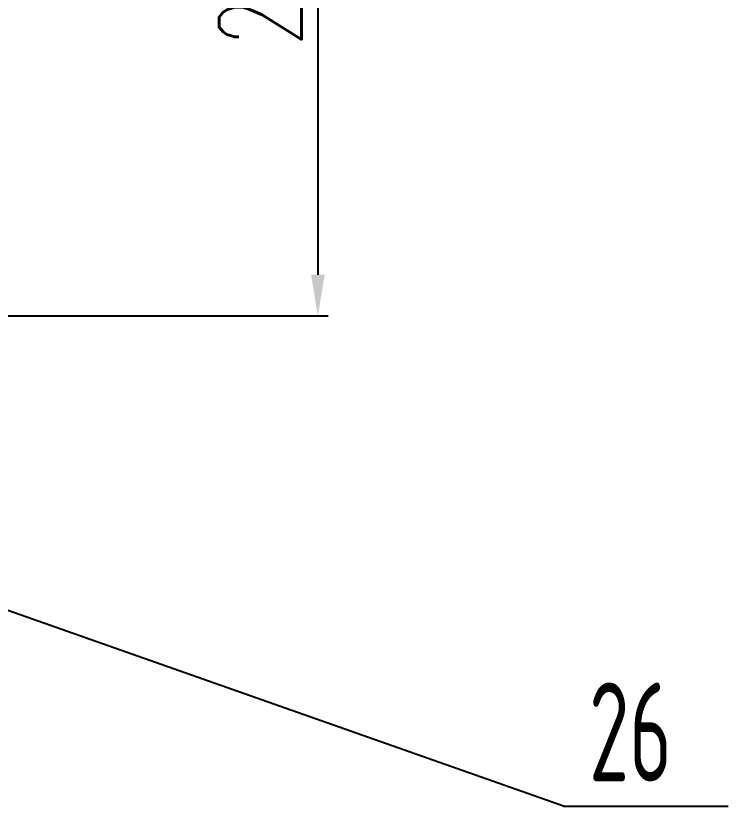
# Model space of a CAD drawing. Extents: x 8095 to 8689, y 0 to 841.
# Drawn here: x 8362.76 to 8406.04, y 435.09 to 483.06 of the extents above; entities that cross this region are included whole.
import ezdxf

# ---------------------------------------------------------------- set-up
doc = ezdxf.new("R2010")
doc.units = 0
doc.header["$LTSCALE"] = 10
doc.header["$MEASUREMENT"] = 0
doc.linetypes.add('HIDDEN', pattern=[0.375, 0.25, -0.125])
doc.layers.get('DEFPOINTS').update_dxf_attribs({"color": 5, "linetype": 'HIDDEN', "lineweight": 13})
doc.layers.add('DIM', color=7, linetype='CONTINUOUS')
doc.styles.add('HZ5', font='romans.shx', dxfattribs={"width": 0.7, "height": 5, "bigfont": 'hztxt.shx'})
doc.styles.add('J_BigFont', font='gbenor.shx', dxfattribs={"bigfont": 'gbcbig.shx'})
doc.dimstyles.new('机械制图iso', dxfattribs={"dimscale": 0, "dimtxt": 0.18, "dimasz": 2.5, "dimexe": 0.625, "dimexo": 0.625, "dimgap": 1, "dimtad": 1, "dimdec": 4, "dimzin": 0, "dimdsep": 46, "dimtxsty": 'HZ5', "dimcen": 0, "dimadec": 0, "dimazin": 0, "dimtfac": 1, "dimtdec": 4, "dimtofl": 0, "dimtmove": 0, "dimatfit": 2, "dimfxl": 0, "dimtolj": 1, "dimtzin": 0, "dimarcsym": 0})

# ---------------------------------------------------------------- blocks, each defined once
blk = doc.blocks.new('*D167')
at = {"layer": 'DEFPOINTS', "color": 0}
for p in [(8344.769, 506.515), (8267.811, 464.848), (8381.116, 464.848)]:
    blk.add_point(p, dxfattribs=at)
at = {"layer": 'DIM', "color": 0, "lineweight": -2}
for p, q in [((8345.394, 506.515), (8381.741, 506.515)), ((8381.116, 504.015), (8381.116, 467.348)), ((8268.436, 464.848), (8381.741, 464.848))]:
    blk.add_line(p, q, dxfattribs=at)
at = {"layer": 'DIM', "color": 0}
for points in [[(8380.699, 504.015), (8381.532, 504.015), (8381.116, 506.515)], [(8380.699, 467.348), (8381.532, 467.348), (8381.116, 464.848)]]:
    blk.add_solid(points, dxfattribs=at)
at = {"layer": 'DIM', "color": 0, "insert": (8377.616, 485.681), "char_height": 5, "attachment_point": 5, "rotation": 90, "style": 'HZ5'}
blk.add_mtext('\\A1;275', dxfattribs=at)

msp = doc.modelspace()

# ---------------------------------------------------------------- linework, layer by layer
at = {"layer": 'DIM'}
for q in [(8286.82112, 473.4789), (8406.04254, 435.08638)]:
    msp.add_line((8396.04254, 435.08638), q, dxfattribs=at)

# ---------------------------------------------------------------- texts
at = {"layer": 'DIM', "style": 'J_BigFont', "width": 0.7}
msp.add_text('26', height=6, dxfattribs=at).set_placement((8397.58873, 436.59308))

# ---------------------------------------------------------------- dimensions: what is measured, and where the dimension line sits
at = {"layer": 'DIM'}
dim = msp.add_linear_dim(base=(8381.11552, 464.848), p1=(8344.76949, 506.51467), p2=(8267.81115, 464.848), angle=90, text='275', dimstyle='机械制图iso', override={"dimscale": 1, "dimtofl": 1, "dimatfit": 0}, dxfattribs=at)
dim.commit()
dim.dimension.update_dxf_attribs({"geometry": '*D167', "text_midpoint": (8377.61552, 485.68133)})

doc.saveas('drawing.dxf')
